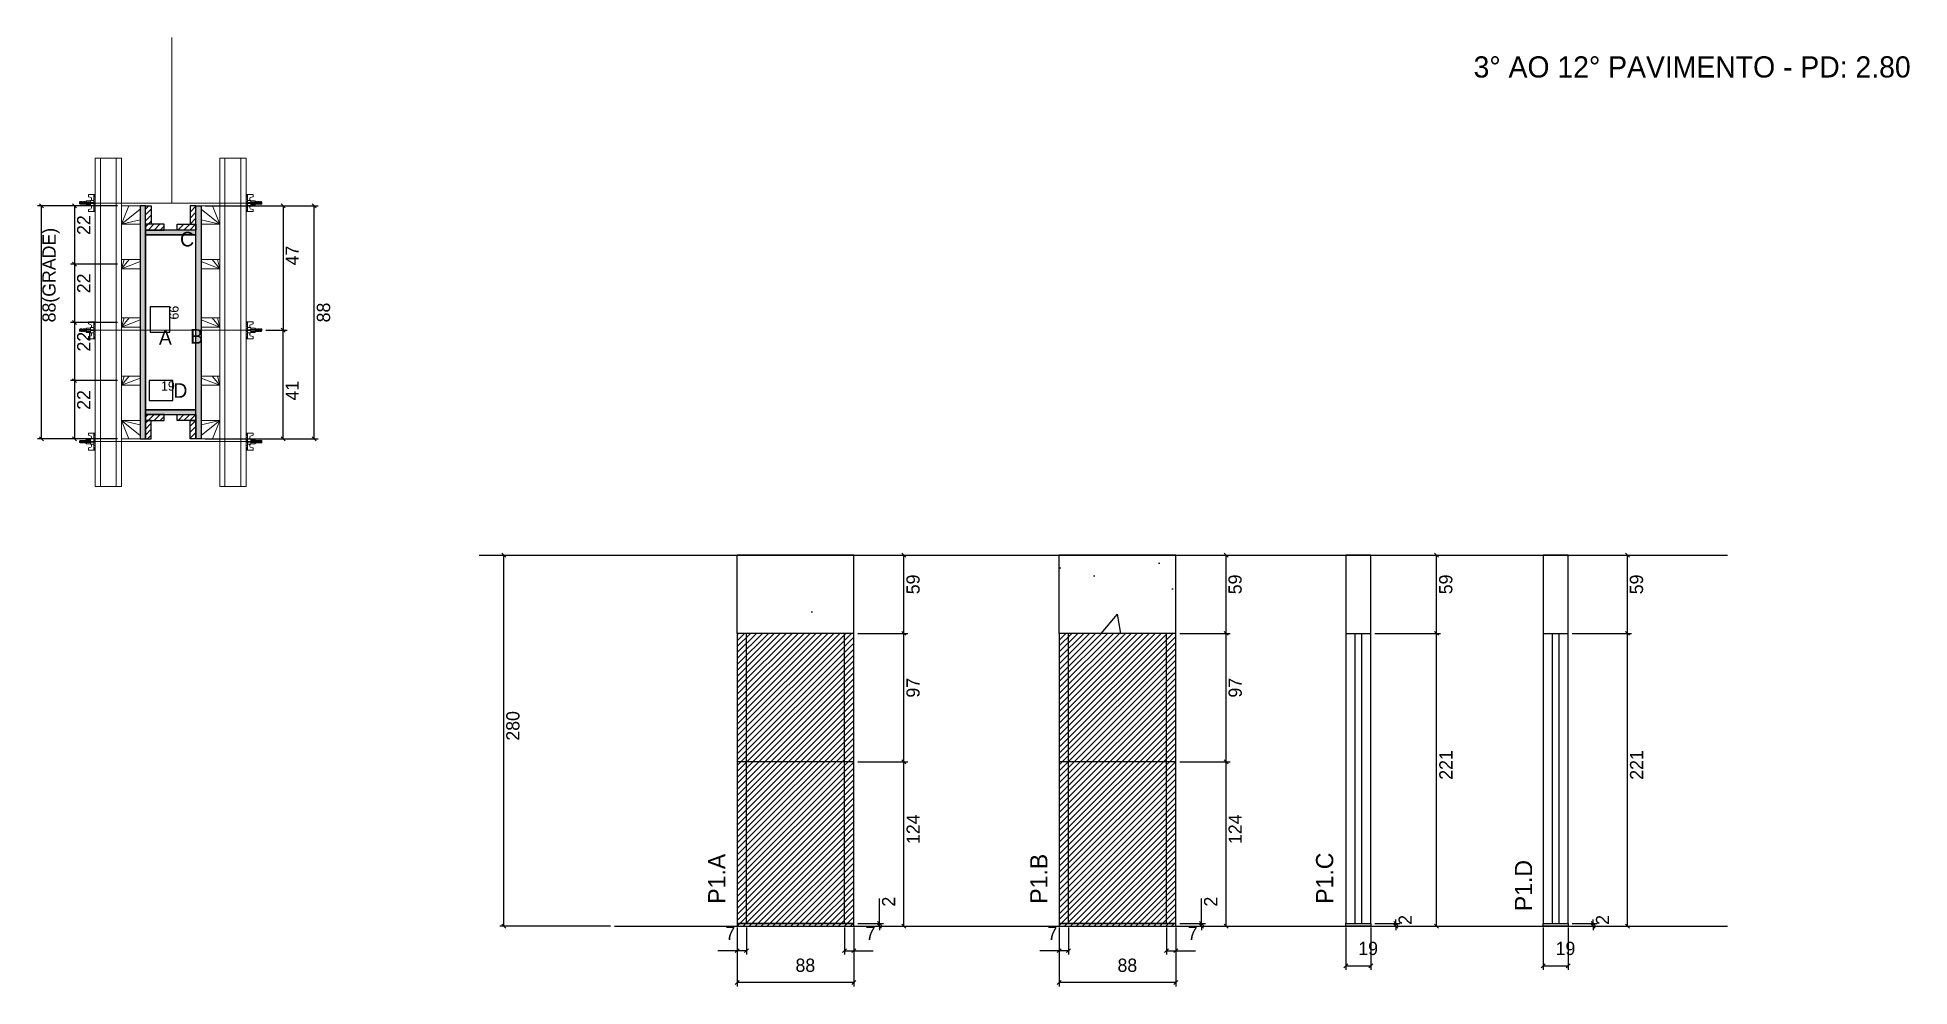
# Model space of a CAD drawing. Header units: metres. Extents: x 4270 to 5683, y 12072 to 12788.
import ezdxf

# ---------------------------------------------------------------- set-up
doc = ezdxf.new("R2010")
doc.units = ezdxf.units.M
for name, color, linetype in [('CHAPA', 7, 'Continuous'), ('COTA', 7, 'Continuous'), ('Hachura', 7, 'Continuous'), ('Madeira', 7, 'Continuous'), ('NIVEL 2° PAV.', 7, 'Continuous'), ('NOMENCLATURA', 7, 'Continuous'), ('Nível', 7, 'Continuous'), ('Painéis', 7, 'Continuous'), ('Perfil Metálico', 7, 'Continuous'), ('SARR_2.2x7', 7, 'Continuous'), ('SARRAFO', 7, 'Continuous'), ('Texto Seção', 7, 'Continuous'), ('TEXTO_GERAL', 7, 'Continuous')]:
    doc.layers.add(name, color=color, linetype=linetype)

msp = doc.modelspace()

# ---------------------------------------------------------------- hatches: boundary and pattern name
at = {"layer": 'COTA'}
h = msp.add_hatch(dxfattribs=at)
h.set_pattern_fill('AR-CONC')
h.paths.add_polyline_path([(4798.5, 12338.5), (4886.5, 12338.5), (4886.5, 12397.5), (4798.5, 12397.5), (4798.5, 12338.5)])
h = msp.add_hatch(dxfattribs=at)
h.set_pattern_fill('AR-CONC')
h.paths.add_polyline_path([(5041.5, 12338.5), (5129.5, 12338.5), (5129.5, 12397.5), (5041.5, 12397.5), (5041.5, 12338.5)])
h = msp.add_hatch(dxfattribs=at)
h.set_pattern_fill('AR-CONC')
h.paths.add_polyline_path([(5276.7, 12338.5), (5276.7, 12397.5), (5257.7, 12397.5), (5257.7, 12338.5), (5276.7, 12338.5)])
h = msp.add_hatch(dxfattribs=at)
h.set_pattern_fill('AR-CONC')
h.paths.add_polyline_path([(5406.6, 12397.5), (5406.6, 12338.5), (5425.6, 12338.5), (5425.6, 12397.5), (5406.6, 12397.5)])
at = {"layer": 'Hachura'}
h = msp.add_hatch(color=7, dxfattribs=at)
h.dxf.hatch_style = 1
h.paths.add_polyline_path([(4352, 12661.2), (4348, 12661.2), (4348, 12485.2), (4352, 12485.2), (4352, 12661.2)])
h = msp.add_hatch(dxfattribs=at)
h.set_pattern_fill('ANSI31')
h.paths.add_polyline_path([(4352, 12647.2), (4356.4, 12647.2), (4356.4, 12661.2), (4352, 12661.2), (4352, 12647.2)])
h = msp.add_hatch(dxfattribs=at)
h.set_pattern_fill('ANSI31')
h.paths.add_polyline_path([(4390, 12647.2), (4385.6, 12647.2), (4385.6, 12661.2), (4390, 12661.2), (4390, 12647.2)])
h = msp.add_hatch(color=7, dxfattribs=at)
h.dxf.hatch_style = 1
h.paths.add_polyline_path([(4390, 12661.2), (4394, 12661.2), (4394, 12485.2), (4390, 12485.2), (4390, 12661.2)])
h = msp.add_hatch(dxfattribs=at)
h.set_pattern_fill('ANSI31')
h.paths.add_polyline_path([(4352, 12642.8), (4352, 12647.2), (4366, 12647.2), (4366, 12642.8), (4352, 12642.8)])
h = msp.add_hatch(dxfattribs=at)
h.set_pattern_fill('ANSI31')
h.paths.add_polyline_path([(4390, 12642.8), (4390, 12647.2), (4376, 12647.2), (4376, 12642.8), (4390, 12642.8)])
h = msp.add_hatch(color=7, dxfattribs=at)
h.dxf.hatch_style = 1
h.paths.add_polyline_path([(4390, 12639.2), (4390, 12642.8), (4352, 12642.8), (4352, 12639.2), (4390, 12639.2)])
h = msp.add_hatch(color=7, dxfattribs=at)
h.dxf.hatch_style = 1
h.paths.add_polyline_path([(4390, 12639.2), (4390, 12642.8), (4352, 12642.8), (4352, 12639.2), (4390, 12639.2)])
h = msp.add_hatch(color=7, dxfattribs=at)
h.dxf.hatch_style = 1
h.paths.add_polyline_path([(4390, 12503.6), (4390, 12507.2), (4352, 12507.2), (4352, 12503.6), (4390, 12503.6)])
h = msp.add_hatch(color=7, dxfattribs=at)
h.dxf.hatch_style = 1
h.paths.add_polyline_path([(4390, 12503.6), (4390, 12507.2), (4352, 12507.2), (4352, 12503.6), (4390, 12503.6)])
h = msp.add_hatch(dxfattribs=at)
h.set_pattern_fill('ANSI31')
h.paths.add_polyline_path([(4352, 12499.2), (4352, 12503.6), (4366, 12503.6), (4366, 12499.2), (4352, 12499.2)])
h = msp.add_hatch(dxfattribs=at)
h.set_pattern_fill('ANSI31')
h.paths.add_polyline_path([(4390, 12499.2), (4390, 12503.6), (4376, 12503.6), (4376, 12499.2), (4390, 12499.2)])
h = msp.add_hatch(dxfattribs=at)
h.set_pattern_fill('ANSI31')
h.paths.add_polyline_path([(4352, 12499.2), (4356.4, 12499.2), (4356.4, 12485.2), (4352, 12485.2), (4352, 12499.2)])
h = msp.add_hatch(dxfattribs=at)
h.set_pattern_fill('ANSI31')
h.paths.add_polyline_path([(4390, 12499.2), (4385.6, 12499.2), (4385.6, 12485.2), (4390, 12485.2), (4390, 12499.2)])
h = msp.add_hatch(dxfattribs=at)
h.set_pattern_fill('ANSI31')
h.paths.add_polyline_path([(4886.5, 12117.5), (4886.5, 12338.5), (4798.5, 12338.5), (4798.5, 12117.5), (4886.5, 12117.5)])
h = msp.add_hatch(dxfattribs=at)
h.set_pattern_fill('ANSI31')
h.paths.add_polyline_path([(5129.5, 12338.5), (5041.5, 12338.5), (5041.5, 12117.5), (5129.5, 12117.5), (5129.5, 12338.5)])

# ---------------------------------------------------------------- linework, layer by layer
at = {"layer": 'CHAPA', "color": 1, "lineweight": 25}
for points in [[(4352, 12661.2), (4348, 12661.2), (4348, 12485.2), (4352, 12485.2)], [(4352, 12661.2), (4348, 12661.2), (4348, 12485.2), (4352, 12485.2)], [(4390, 12661.2), (4394, 12661.2), (4394, 12485.2), (4390, 12485.2)], [(4390, 12661.2), (4394, 12661.2), (4394, 12485.2), (4390, 12485.2)], [(4390, 12639.2), (4390, 12642.8), (4352, 12642.8), (4352, 12639.2)], [(4390, 12639.2), (4390, 12642.8), (4352, 12642.8), (4352, 12639.2)], [(4390, 12503.6), (4390, 12507.2), (4352, 12507.2), (4352, 12503.6)], [(4390, 12503.6), (4390, 12507.2), (4352, 12507.2), (4352, 12503.6)]]:
    msp.add_lwpolyline(points, close=True, dxfattribs=at)
at = {"layer": 'COTA', "color": 241, "lineweight": 25}
for p, q in [((4331, 12661.2), (4270.5, 12661.2)), ((4273.5, 12485.2), (4273.5, 12661.2)), ((4331, 12661.2), (4295.4, 12661.2)), ((4298.4, 12661.2), (4298.4, 12617.2)), ((4397, 12661.2), (4482.4, 12661.2)), ((4431, 12661.2), (4458.8, 12661.2)), ((4455.8, 12661.2), (4455.8, 12567.3)), ((4479.4, 12485.2), (4479.4, 12661.2)), ((4331, 12617.2), (4295.4, 12617.2)), ((4331, 12617.2), (4295.4, 12617.2)), ((4298.4, 12617.2), (4298.4, 12573.2)), ((4331, 12573.2), (4295.4, 12573.2)), ((4331, 12573.2), (4295.4, 12573.2)), ((4298.4, 12573.2), (4298.4, 12529.2)), ((4442.8, 12567.3), (4458.8, 12567.3)), ((4442.8, 12567.3), (4458.8, 12567.3)), ((4455.8, 12485.2), (4455.8, 12567.3)), ((4331, 12529.2), (4295.4, 12529.2)), ((4331, 12529.2), (4295.4, 12529.2)), ((4298.4, 12529.2), (4298.4, 12485.2)), ((4331, 12485.2), (4270.5, 12485.2)), ((4331, 12485.2), (4295.4, 12485.2)), ((4397, 12485.2), (4482.4, 12485.2)), ((4431, 12485.2), (4458.8, 12485.2)), ((4886.5, 12397.5), (4798.5, 12397.5)), ((4798.5, 12338.5), (4798.5, 12397.5)), ((4886.5, 12338.5), (4886.5, 12397.5)), ((5129.5, 12397.5), (5041.5, 12397.5)), ((5041.5, 12338.5), (5041.5, 12397.5)), ((5129.5, 12338.5), (5129.5, 12397.5))]:
    msp.add_line(p, q, dxfattribs=at)
at = {"layer": 'COTA', "color": 0, "lineweight": 25}
for p, q in [((4275, 12659.7), (4272, 12662.7)), ((4299.9, 12659.7), (4296.9, 12662.7)), ((4457.3, 12659.7), (4454.3, 12662.7)), ((4480.9, 12659.7), (4477.9, 12662.7)), ((4296.9, 12618.7), (4299.9, 12615.7)), ((4299.9, 12615.7), (4296.9, 12618.7)), ((4296.9, 12574.7), (4299.9, 12571.7)), ((4299.9, 12571.7), (4296.9, 12574.7)), ((4457.3, 12565.8), (4454.3, 12568.8)), ((4454.3, 12568.8), (4457.3, 12565.8)), ((4296.9, 12530.7), (4299.9, 12527.7)), ((4299.9, 12527.7), (4296.9, 12530.7)), ((4272, 12486.7), (4275, 12483.7)), ((4296.9, 12486.7), (4299.9, 12483.7)), ((4454.3, 12486.7), (4457.3, 12483.7)), ((4477.9, 12486.7), (4480.9, 12483.7)), ((4925.8, 12396), (4922.8, 12399)), ((5168.9, 12396), (5165.9, 12399)), ((5327.8, 12396), (5324.8, 12399)), ((5471.8, 12396), (5468.8, 12399)), ((4925.8, 12337), (4922.8, 12340)), ((4922.8, 12340), (4925.8, 12337)), ((5168.9, 12337), (5165.9, 12340)), ((5165.9, 12340), (5168.9, 12337)), ((5324.8, 12340), (5327.8, 12337)), ((5327.8, 12337), (5324.8, 12340)), ((5468.8, 12340), (5471.8, 12337)), ((5471.8, 12337), (5468.8, 12340)), ((4922.8, 12243), (4925.8, 12240)), ((4925.8, 12240), (4922.8, 12243)), ((5165.9, 12243), (5168.9, 12240)), ((5168.9, 12240), (5165.9, 12243)), ((4904.3, 12121), (4907.3, 12118)), ((4907.3, 12116), (4904.3, 12119)), ((4922.8, 12119), (4925.8, 12116)), ((5147.3, 12121), (5150.3, 12118)), ((5150.3, 12116), (5147.3, 12119)), ((5165.9, 12119), (5168.9, 12116)), ((5294.1, 12121), (5297.1, 12118)), ((5297.1, 12116), (5294.1, 12119)), ((5324.8, 12119), (5327.8, 12116)), ((5443, 12121), (5446, 12118)), ((5446, 12116), (5443, 12119)), ((5468.8, 12119), (5471.8, 12116)), ((4800, 12100.5), (4797, 12097.5)), ((4804, 12097.5), (4807, 12100.5)), ((4881, 12100.5), (4878, 12097.5)), ((4885, 12097.5), (4888, 12100.5)), ((5043, 12100.5), (5040, 12097.5)), ((5047, 12097.5), (5050, 12100.5)), ((5124, 12100.5), (5121, 12097.5)), ((5128, 12097.5), (5131, 12100.5)), ((5259.2, 12089.1), (5256.2, 12086.1)), ((5275.2, 12086.1), (5278.2, 12089.1)), ((5408.1, 12089.1), (5405.1, 12086.1)), ((5424.1, 12086.1), (5427.1, 12089.1)), ((4800, 12076.4), (4797, 12073.4)), ((4885, 12073.4), (4888, 12076.4)), ((5043, 12076.4), (5040, 12073.4)), ((5128, 12073.4), (5131, 12076.4))]:
    msp.add_line(p, q, dxfattribs=at)
at = {"layer": 'COTA', "color": 180, "lineweight": 25}
for p, q in [((4370.5, 12584.8), (4355.5, 12584.8)), ((4355.5, 12584.8), (4355.5, 12565.8)), ((4370.5, 12565.8), (4370.5, 12584.8)), ((4355.5, 12565.8), (4370.5, 12565.8)), ((4372.7, 12529.2), (4354.7, 12529.2)), ((4354.7, 12529.2), (4354.7, 12514.2)), ((4372.7, 12514.2), (4372.7, 12529.2)), ((4354.7, 12514.2), (4372.7, 12514.2))]:
    msp.add_line(p, q, dxfattribs=at)
at = {"layer": 'COTA', "color": 4, "lineweight": 25}
for p, q in [((4889.5, 12397.5), (4927.3, 12397.5)), ((4924.3, 12338.5), (4924.3, 12397.5)), ((5132.5, 12397.5), (5170.4, 12397.5)), ((5167.4, 12338.5), (5167.4, 12397.5)), ((5279.7, 12397.5), (5329.3, 12397.5)), ((5326.3, 12338.5), (5326.3, 12397.5)), ((5428.6, 12397.5), (5473.3, 12397.5)), ((5470.3, 12338.5), (5470.3, 12397.5)), ((4889.5, 12338.5), (4927.3, 12338.5)), ((4889.5, 12338.5), (4927.3, 12338.5)), ((4924.3, 12241.5), (4924.3, 12338.5)), ((5132.5, 12338.5), (5170.4, 12338.5)), ((5132.5, 12338.5), (5170.4, 12338.5)), ((5167.4, 12241.5), (5167.4, 12338.5)), ((5279.7, 12338.5), (5329.3, 12338.5)), ((5279.7, 12338.5), (5329.3, 12338.5)), ((5326.3, 12117.5), (5326.3, 12338.5)), ((5428.6, 12338.5), (5473.3, 12338.5)), ((5428.6, 12338.5), (5473.3, 12338.5)), ((5470.3, 12117.5), (5470.3, 12338.5)), ((4889.5, 12241.5), (4927.3, 12241.5)), ((4889.5, 12241.5), (4927.3, 12241.5)), ((4924.3, 12117.5), (4924.3, 12241.5)), ((5132.5, 12241.5), (5170.4, 12241.5)), ((5132.5, 12241.5), (5170.4, 12241.5)), ((5167.4, 12117.5), (5167.4, 12241.5)), ((4905.8, 12119.5), (4905.8, 12138.3)), ((5148.8, 12119.5), (5148.8, 12138.3)), ((5295.6, 12119.5), (5295.6, 12122.5)), ((5444.5, 12119.5), (5444.5, 12122.5)), ((4798.5, 12116.5), (4798.5, 12071.9)), ((4798.5, 12114.5), (4798.5, 12096)), ((4805.5, 12116.5), (4805.5, 12096)), ((4879.5, 12116.5), (4879.5, 12096)), ((4886.5, 12116.5), (4886.5, 12071.9)), ((4886.5, 12114.5), (4886.5, 12096)), ((4889.5, 12119.5), (4908.8, 12119.5)), ((4889.5, 12117.5), (4908.8, 12117.5)), ((4889.5, 12117.5), (4927.3, 12117.5)), ((4905.8, 12117.5), (4905.8, 12119.5)), ((4905.8, 12117.5), (4905.8, 12114.5)), ((5041.5, 12116.5), (5041.5, 12071.9)), ((5041.5, 12114.5), (5041.5, 12096)), ((5048.5, 12116.5), (5048.5, 12096)), ((5122.5, 12116.5), (5122.5, 12096)), ((5129.5, 12116.5), (5129.5, 12071.9)), ((5129.5, 12114.5), (5129.5, 12096)), ((5132.5, 12119.5), (5151.8, 12119.5)), ((5132.5, 12117.5), (5151.8, 12117.5)), ((5132.5, 12117.5), (5170.4, 12117.5)), ((5148.8, 12117.5), (5148.8, 12119.5)), ((5148.8, 12117.5), (5148.8, 12114.5)), ((5257.7, 12116.5), (5257.7, 12084.6)), ((5276.7, 12116.5), (5276.7, 12084.6)), ((5279.7, 12119.5), (5298.6, 12119.5)), ((5279.7, 12117.5), (5298.6, 12117.5)), ((5279.7, 12117.5), (5329.3, 12117.5)), ((5295.6, 12117.5), (5295.6, 12119.5)), ((5295.6, 12117.5), (5295.6, 12114.5)), ((5406.6, 12116.5), (5406.6, 12084.6)), ((5425.6, 12116.5), (5425.6, 12084.6)), ((5428.6, 12119.5), (5447.5, 12119.5)), ((5428.6, 12117.5), (5447.5, 12117.5)), ((5428.6, 12117.5), (5473.3, 12117.5)), ((5444.5, 12117.5), (5444.5, 12119.5)), ((5444.5, 12117.5), (5444.5, 12114.5)), ((4798.5, 12099), (4783.8, 12099)), ((4805.5, 12099), (4798.5, 12099)), ((4879.5, 12099), (4886.5, 12099)), ((4886.5, 12099), (4901.2, 12099)), ((5041.5, 12099), (5026.8, 12099)), ((5048.5, 12099), (5041.5, 12099)), ((5122.5, 12099), (5129.5, 12099)), ((5129.5, 12099), (5144.3, 12099)), ((5257.7, 12087.6), (5276.7, 12087.6)), ((5406.6, 12087.6), (5425.6, 12087.6)), ((4886.5, 12074.9), (4798.5, 12074.9)), ((5129.5, 12074.9), (5041.5, 12074.9))]:
    msp.add_line(p, q, dxfattribs=at)
at = {"layer": 'COTA', "color": 241, "lineweight": 25}
for points in [[(5276.7, 12338.5), (5276.7, 12397.5), (5257.7, 12397.5), (5257.7, 12338.5)], [(5425.6, 12338.5), (5425.6, 12397.5), (5406.6, 12397.5), (5406.6, 12338.5)]]:
    msp.add_lwpolyline(points, dxfattribs=at)
at = {"layer": 'Hachura', "color": 0, "lineweight": 9}
for p, q in [((4302.6, 12664.3), (4302.2, 12664)), ((4302.2, 12664), (4302.2, 12662.7)), ((4302.6, 12662.3), (4302.2, 12662.7)), ((4302.9, 12664.3), (4302.6, 12664.3)), ((4302.6, 12662.3), (4302.6, 12664.3)), ((4303.2, 12662.3), (4302.6, 12663.6)), ((4303.1, 12662.2), (4302.6, 12663.4)), ((4302.6, 12662.9), (4302.9, 12662.2)), ((4302.6, 12662.6), (4302.7, 12662.3)), ((4302.9, 12664.3), (4303.8, 12662.3)), ((4302.9, 12664.3), (4303.8, 12662.3)), ((4303, 12664.3), (4304.1, 12662.2)), ((4304.3, 12662.2), (4303.2, 12664.4)), ((4303.2, 12662.3), (4303.8, 12662.3)), ((4304, 12664.3), (4303.4, 12664.3)), ((4304.4, 12662.3), (4303.4, 12664.3)), ((4304, 12664.3), (4305, 12662.3)), ((4304.1, 12664.3), (4305.2, 12662.2)), ((4305.4, 12662.2), (4304.4, 12664.4)), ((4305, 12662.3), (4304.4, 12662.3)), ((4305.2, 12664.3), (4304.6, 12664.3)), ((4305.5, 12662.3), (4304.6, 12664.3)), ((4304.8, 12664.3), (4304.6, 12664.3)), ((4305.2, 12664.3), (4306.2, 12662.3)), ((4305.3, 12664.3), (4306.4, 12662.2)), ((4306.6, 12662.2), (4305.5, 12664.4)), ((4305.7, 12662.3), (4305.5, 12662.3)), ((4306.4, 12664.3), (4305.7, 12664.3)), ((4306.7, 12662.3), (4305.7, 12664.3)), ((4305.7, 12662.3), (4306.2, 12662.3)), ((4306.4, 12664.3), (4307.3, 12662.3)), ((4307.3, 12663.1), (4306.7, 12664.4)), ((4306.7, 12662.3), (4307.3, 12662.3)), ((4307.3, 12663.4), (4306.9, 12664.3)), ((4307.3, 12664.3), (4306.9, 12664.3)), ((4307.3, 12661.6), (4307.3, 12664.9)), ((4307.3, 12664.9), (4310.5, 12664.9)), ((4307.3, 12663.9), (4310.5, 12663.9)), ((4307.3, 12662.3), (4310.5, 12662.3)), ((4310.5, 12661.6), (4307.3, 12661.6)), ((4307.4, 12661.6), (4307.4, 12664.9)), ((4314, 12669.7), (4308.9, 12669.7)), ((4308.9, 12669.7), (4308.9, 12668)), ((4308.9, 12668), (4311.1, 12667.4)), ((4308.9, 12658.5), (4311.1, 12659)), ((4308.9, 12656.8), (4308.9, 12658.5)), ((4310.5, 12665.2), (4310.5, 12661.3)), ((4313.1, 12665.2), (4310.5, 12665.2)), ((4310.5, 12661.3), (4310.5, 12661.6)), ((4310.5, 12661.3), (4310.5, 12661.6)), ((4310.5, 12661.3), (4313.1, 12661.3)), ((4313.1, 12663.6), (4311.1, 12663.6)), ((4311.1, 12663), (4313.1, 12663)), ((4311.3, 12667.1), (4311.3, 12665.2)), ((4311.3, 12659.4), (4311.3, 12661.3)), ((4313.1, 12669.7), (4313.1, 12656.8)), ((4313.1, 12669.7), (4313.1, 12664.5)), ((4313.1, 12669.5), (4314, 12669.5)), ((4313.1, 12669.3), (4314, 12669.3)), ((4313.1, 12669), (4314, 12669)), ((4313.1, 12668.5), (4314, 12668.5)), ((4313.1, 12667.7), (4314, 12667.7)), ((4313.1, 12666.3), (4314, 12666.3)), ((4313.1, 12663.2), (4313.1, 12665.2)), ((4313.1, 12664.5), (4313.1, 12663.9)), ((4313.1, 12663.2), (4314, 12663.2)), ((4313.1, 12660.2), (4314, 12660.2)), ((4313.1, 12658.8), (4314, 12658.8)), ((4313.4, 12664.2), (4313.2, 12664.2)), ((4313.3, 12662.3), (4313.7, 12662.3)), ((4313.9, 12664.2), (4313.4, 12664.2)), ((4314, 12656.8), (4314, 12669.7)), ((4314, 12657.7), (4314, 12665.6)), ((4428, 12656.8), (4428, 12669.7)), ((4428, 12669.7), (4433.2, 12669.7)), ((4429, 12669.5), (4428, 12669.5)), ((4429, 12669.3), (4428, 12669.3)), ((4429, 12669), (4428, 12669)), ((4429, 12668.5), (4428, 12668.5)), ((4429, 12667.7), (4428, 12667.7)), ((4429, 12666.3), (4428, 12666.3)), ((4428, 12657.7), (4428, 12665.6)), ((4428.9, 12663.2), (4428, 12663.2)), ((4429, 12660.2), (4428, 12660.2)), ((4429, 12658.8), (4428, 12658.8)), ((4428.2, 12664.2), (4428.6, 12664.2)), ((4428.8, 12662.3), (4428.4, 12662.3)), ((4428.6, 12664.2), (4428.8, 12664.2)), ((4428.9, 12669.7), (4428.9, 12656.8)), ((4428.9, 12669.7), (4428.9, 12664.5)), ((4428.9, 12663.2), (4428.9, 12665.2)), ((4428.9, 12665.2), (4431.5, 12665.2)), ((4428.9, 12664.5), (4428.9, 12663.9)), ((4428.9, 12663.6), (4430.9, 12663.6)), ((4430.9, 12663), (4428.9, 12663)), ((4431.5, 12661.3), (4428.9, 12661.3)), ((4430.7, 12667.1), (4430.7, 12665.2)), ((4430.7, 12659.4), (4430.7, 12661.3)), ((4433.2, 12668), (4431, 12667.4)), ((4433.2, 12658.5), (4431, 12659)), ((4431.5, 12665.2), (4431.5, 12661.3)), ((4434.7, 12664.9), (4431.5, 12664.9)), ((4434.7, 12663.9), (4431.5, 12663.9)), ((4434.7, 12662.3), (4431.5, 12662.3)), ((4431.5, 12661.6), (4434.7, 12661.6)), ((4431.5, 12661.3), (4431.5, 12661.6)), ((4431.5, 12661.3), (4431.5, 12661.6)), ((4433.2, 12669.7), (4433.2, 12668)), ((4433.2, 12656.8), (4433.2, 12658.5)), ((4434.7, 12661.6), (4434.7, 12664.9)), ((4434.7, 12661.6), (4434.7, 12664.9)), ((4434.7, 12663.1), (4435.4, 12664.4)), ((4435.7, 12664.3), (4434.7, 12662.3)), ((4434.7, 12663.4), (4435.2, 12664.3)), ((4434.7, 12664.3), (4435.2, 12664.3)), ((4435.4, 12662.3), (4434.7, 12662.3)), ((4435.4, 12662.3), (4436.4, 12664.3)), ((4435.5, 12662.2), (4436.5, 12664.4)), ((4435.7, 12664.3), (4436.4, 12664.3)), ((4436.8, 12664.3), (4435.7, 12662.2)), ((4436.9, 12664.3), (4435.9, 12662.3)), ((4436.3, 12662.3), (4435.9, 12662.3)), ((4436.3, 12662.3), (4436.5, 12662.3)), ((4436.5, 12662.3), (4437.5, 12664.3)), ((4436.6, 12662.2), (4437.7, 12664.4)), ((4436.9, 12664.3), (4437.5, 12664.3)), ((4437.9, 12664.3), (4436.9, 12662.2)), ((4438, 12664.3), (4437.1, 12662.3)), ((4437.1, 12662.3), (4437.7, 12662.3)), ((4437.3, 12664.3), (4437.5, 12664.3)), ((4437.7, 12662.3), (4438.7, 12664.3)), ((4437.8, 12662.2), (4438.9, 12664.4)), ((4438, 12664.3), (4438.7, 12664.3)), ((4439.1, 12664.3), (4438, 12662.2)), ((4439.2, 12664.3), (4438.2, 12662.3)), ((4439.2, 12664.3), (4438.2, 12662.3)), ((4438.9, 12662.3), (4438.2, 12662.3)), ((4438.9, 12662.3), (4439.5, 12663.6)), ((4438.9, 12662.2), (4439.5, 12663.4)), ((4439.2, 12664.3), (4439.5, 12664.3)), ((4439.5, 12662.9), (4439.2, 12662.2)), ((4439.5, 12662.6), (4439.4, 12662.3)), ((4439.5, 12664.3), (4439.8, 12664)), ((4439.5, 12662.3), (4439.5, 12664.3)), ((4439.5, 12662.3), (4439.8, 12662.7)), ((4439.8, 12664), (4439.8, 12662.7)), ((4313.1, 12656.8), (4308.9, 12656.8)), ((4313.1, 12657.9), (4314, 12657.9)), ((4313.1, 12657.5), (4314, 12657.5)), ((4313.1, 12657.1), (4314, 12657.1)), ((4313.1, 12656.9), (4314, 12656.9)), ((4313.1, 12656.8), (4314, 12656.8)), ((4429, 12657.9), (4428, 12657.9)), ((4429, 12657.5), (4428, 12657.5)), ((4429, 12657.1), (4428, 12657.1)), ((4429, 12656.9), (4428, 12656.9)), ((4428.9, 12656.8), (4428, 12656.8)), ((4428.9, 12656.8), (4433.2, 12656.8)), ((4314, 12573.7), (4308.9, 12573.7)), ((4308.9, 12573.7), (4308.9, 12572)), ((4313.1, 12573.7), (4313.1, 12560.8)), ((4313.1, 12573.7), (4313.1, 12568.5)), ((4313.1, 12573.5), (4314, 12573.5)), ((4313.1, 12573.3), (4314, 12573.3)), ((4314, 12560.8), (4314, 12573.7)), ((4428, 12560.8), (4428, 12573.7)), ((4428, 12573.7), (4433.2, 12573.7)), ((4429, 12573.5), (4428, 12573.5)), ((4429, 12573.3), (4428, 12573.3)), ((4428.9, 12573.7), (4428.9, 12560.8)), ((4428.9, 12573.7), (4428.9, 12568.5)), ((4433.2, 12573.7), (4433.2, 12572)), ((4302.6, 12568.3), (4302.2, 12568)), ((4302.2, 12568), (4302.2, 12566.7)), ((4302.6, 12566.3), (4302.2, 12566.7)), ((4302.9, 12568.3), (4302.6, 12568.3)), ((4302.6, 12566.3), (4302.6, 12568.3)), ((4303.2, 12566.3), (4302.6, 12567.6)), ((4303.1, 12566.2), (4302.6, 12567.4)), ((4302.6, 12566.9), (4302.9, 12566.2)), ((4302.6, 12566.6), (4302.7, 12566.3)), ((4302.9, 12568.3), (4303.8, 12566.3)), ((4302.9, 12568.3), (4303.8, 12566.3)), ((4303, 12568.3), (4304.1, 12566.2)), ((4304.3, 12566.2), (4303.2, 12568.4)), ((4303.2, 12566.3), (4303.8, 12566.3)), ((4304, 12568.3), (4303.4, 12568.3)), ((4304.4, 12566.3), (4303.4, 12568.3)), ((4304, 12568.3), (4305, 12566.3)), ((4304.1, 12568.3), (4305.2, 12566.2)), ((4305.4, 12566.2), (4304.4, 12568.4)), ((4305, 12566.3), (4304.4, 12566.3)), ((4305.2, 12568.3), (4304.6, 12568.3)), ((4305.5, 12566.3), (4304.6, 12568.3)), ((4304.8, 12568.3), (4304.6, 12568.3)), ((4305.2, 12568.3), (4306.2, 12566.3)), ((4305.3, 12568.3), (4306.4, 12566.2)), ((4306.6, 12566.2), (4305.5, 12568.4)), ((4305.7, 12566.3), (4305.5, 12566.3)), ((4306.4, 12568.3), (4305.7, 12568.3)), ((4306.7, 12566.3), (4305.7, 12568.3)), ((4305.7, 12566.3), (4306.2, 12566.3)), ((4306.4, 12568.3), (4307.3, 12566.3)), ((4307.3, 12567.1), (4306.7, 12568.4)), ((4306.7, 12566.3), (4307.3, 12566.3)), ((4307.3, 12567.4), (4306.9, 12568.3)), ((4307.3, 12568.3), (4306.9, 12568.3)), ((4307.3, 12565.6), (4307.3, 12568.9)), ((4307.3, 12568.9), (4310.5, 12568.9)), ((4307.3, 12567.9), (4310.5, 12567.9)), ((4307.3, 12566.3), (4310.5, 12566.3)), ((4310.5, 12565.6), (4307.3, 12565.6)), ((4307.4, 12565.6), (4307.4, 12568.9)), ((4308.9, 12572), (4311.1, 12571.4)), ((4308.9, 12562.5), (4311.1, 12563)), ((4308.9, 12560.8), (4308.9, 12562.5)), ((4313.1, 12560.8), (4308.9, 12560.8)), ((4310.5, 12569.2), (4310.5, 12565.3)), ((4313.1, 12569.2), (4310.5, 12569.2)), ((4310.5, 12565.3), (4310.5, 12565.6)), ((4310.5, 12565.3), (4310.5, 12565.6)), ((4310.5, 12565.3), (4313.1, 12565.3)), ((4313.1, 12567.6), (4311.1, 12567.6)), ((4311.1, 12567), (4313.1, 12567)), ((4311.3, 12571.1), (4311.3, 12569.2)), ((4311.3, 12563.4), (4311.3, 12565.3)), ((4313.1, 12573), (4314, 12573)), ((4313.1, 12572.5), (4314, 12572.5)), ((4313.1, 12571.7), (4314, 12571.7)), ((4313.1, 12570.3), (4314, 12570.3)), ((4313.1, 12567.2), (4313.1, 12569.2)), ((4313.1, 12568.5), (4313.1, 12567.9)), ((4313.1, 12567.2), (4314, 12567.2)), ((4313.1, 12564.2), (4314, 12564.2)), ((4313.1, 12562.8), (4314, 12562.8)), ((4313.1, 12561.9), (4314, 12561.9)), ((4313.1, 12561.5), (4314, 12561.5)), ((4313.1, 12561.1), (4314, 12561.1)), ((4313.1, 12560.9), (4314, 12560.9)), ((4313.1, 12560.8), (4314, 12560.8)), ((4313.4, 12568.2), (4313.2, 12568.2)), ((4313.3, 12566.3), (4313.7, 12566.3)), ((4313.9, 12568.2), (4313.4, 12568.2)), ((4314, 12561.7), (4314, 12569.6)), ((4429, 12573), (4428, 12573)), ((4429, 12572.5), (4428, 12572.5)), ((4429, 12571.7), (4428, 12571.7)), ((4429, 12570.3), (4428, 12570.3)), ((4428, 12561.7), (4428, 12569.6)), ((4428.9, 12567.2), (4428, 12567.2)), ((4429, 12564.2), (4428, 12564.2)), ((4429, 12562.8), (4428, 12562.8)), ((4429, 12561.9), (4428, 12561.9)), ((4429, 12561.5), (4428, 12561.5)), ((4429, 12561.1), (4428, 12561.1)), ((4429, 12560.9), (4428, 12560.9)), ((4428.9, 12560.8), (4428, 12560.8)), ((4428.2, 12568.2), (4428.6, 12568.2)), ((4428.8, 12566.3), (4428.4, 12566.3)), ((4428.6, 12568.2), (4428.8, 12568.2)), ((4428.9, 12567.2), (4428.9, 12569.2)), ((4428.9, 12569.2), (4431.5, 12569.2)), ((4428.9, 12568.5), (4428.9, 12567.9)), ((4428.9, 12567.6), (4430.9, 12567.6)), ((4430.9, 12567), (4428.9, 12567)), ((4431.5, 12565.3), (4428.9, 12565.3)), ((4428.9, 12560.8), (4433.2, 12560.8)), ((4430.7, 12571.1), (4430.7, 12569.2)), ((4430.7, 12563.4), (4430.7, 12565.3)), ((4433.2, 12572), (4431, 12571.4)), ((4433.2, 12562.5), (4431, 12563)), ((4431.5, 12569.2), (4431.5, 12565.3)), ((4434.7, 12568.9), (4431.5, 12568.9)), ((4434.7, 12567.9), (4431.5, 12567.9)), ((4434.7, 12566.3), (4431.5, 12566.3)), ((4431.5, 12565.6), (4434.7, 12565.6)), ((4431.5, 12565.3), (4431.5, 12565.6)), ((4431.5, 12565.3), (4431.5, 12565.6)), ((4433.2, 12560.8), (4433.2, 12562.5)), ((4434.7, 12565.6), (4434.7, 12568.9)), ((4434.7, 12565.6), (4434.7, 12568.9)), ((4434.7, 12567.1), (4435.4, 12568.4)), ((4435.7, 12568.3), (4434.7, 12566.3)), ((4434.7, 12567.4), (4435.2, 12568.3)), ((4434.7, 12568.3), (4435.2, 12568.3)), ((4435.4, 12566.3), (4434.7, 12566.3)), ((4435.4, 12566.3), (4436.4, 12568.3)), ((4435.5, 12566.2), (4436.5, 12568.4)), ((4435.7, 12568.3), (4436.4, 12568.3)), ((4436.8, 12568.3), (4435.7, 12566.2)), ((4436.9, 12568.3), (4435.9, 12566.3)), ((4436.3, 12566.3), (4435.9, 12566.3)), ((4436.3, 12566.3), (4436.5, 12566.3)), ((4436.5, 12566.3), (4437.5, 12568.3)), ((4436.6, 12566.2), (4437.7, 12568.4)), ((4436.9, 12568.3), (4437.5, 12568.3)), ((4437.9, 12568.3), (4436.9, 12566.2)), ((4438, 12568.3), (4437.1, 12566.3)), ((4437.1, 12566.3), (4437.7, 12566.3)), ((4437.3, 12568.3), (4437.5, 12568.3)), ((4437.7, 12566.3), (4438.7, 12568.3)), ((4437.8, 12566.2), (4438.9, 12568.4)), ((4438, 12568.3), (4438.7, 12568.3)), ((4439.1, 12568.3), (4438, 12566.2)), ((4439.2, 12568.3), (4438.2, 12566.3)), ((4439.2, 12568.3), (4438.2, 12566.3)), ((4438.9, 12566.3), (4438.2, 12566.3)), ((4438.9, 12566.3), (4439.5, 12567.6)), ((4438.9, 12566.2), (4439.5, 12567.4)), ((4439.2, 12568.3), (4439.5, 12568.3)), ((4439.5, 12566.9), (4439.2, 12566.2)), ((4439.5, 12566.6), (4439.4, 12566.3)), ((4439.5, 12568.3), (4439.8, 12568)), ((4439.5, 12566.3), (4439.5, 12568.3)), ((4439.5, 12566.3), (4439.8, 12566.7)), ((4439.8, 12568), (4439.8, 12566.7)), ((4313.1, 12489.7), (4308.9, 12489.7)), ((4308.9, 12489.7), (4308.9, 12488)), ((4313.1, 12476.8), (4313.1, 12489.7)), ((4313.1, 12489.7), (4314, 12489.7)), ((4313.1, 12489.5), (4314, 12489.5)), ((4313.1, 12489.3), (4314, 12489.3)), ((4313.1, 12489), (4314, 12489)), ((4313.1, 12488.5), (4314, 12488.5)), ((4314, 12489.7), (4314, 12476.8)), ((4314, 12488.7), (4314, 12480.9)), ((4428, 12489.7), (4428, 12476.8)), ((4428.9, 12489.7), (4428, 12489.7)), ((4429, 12489.5), (4428, 12489.5)), ((4429, 12489.3), (4428, 12489.3)), ((4429, 12489), (4428, 12489)), ((4428, 12488.7), (4428, 12480.9)), ((4429, 12488.5), (4428, 12488.5)), ((4428.9, 12476.8), (4428.9, 12489.7)), ((4428.9, 12489.7), (4433.2, 12489.7)), ((4433.2, 12489.7), (4433.2, 12488)), ((4302.6, 12484.1), (4302.2, 12483.8)), ((4302.2, 12482.5), (4302.2, 12483.8)), ((4302.6, 12482.2), (4302.2, 12482.5)), ((4302.6, 12483.6), (4302.9, 12484.3)), ((4303.1, 12484.2), (4302.6, 12483.1)), ((4302.6, 12483.9), (4302.7, 12484.1)), ((4303.2, 12484.1), (4302.6, 12482.8)), ((4302.6, 12484.1), (4302.6, 12482.2)), ((4302.9, 12482.2), (4302.6, 12482.2)), ((4302.9, 12482.2), (4303.8, 12484.1)), ((4302.9, 12482.2), (4303.8, 12484.1)), ((4303, 12482.1), (4304.1, 12484.3)), ((4304.3, 12484.2), (4303.2, 12482.1)), ((4303.2, 12484.1), (4303.8, 12484.1)), ((4304.4, 12484.1), (4303.4, 12482.2)), ((4304, 12482.2), (4303.4, 12482.2)), ((4304, 12482.2), (4305, 12484.1)), ((4304.1, 12482.1), (4305.2, 12484.3)), ((4305.4, 12484.2), (4304.4, 12482.1)), ((4305, 12484.1), (4304.4, 12484.1)), ((4305.5, 12484.1), (4304.6, 12482.2)), ((4305.2, 12482.2), (4304.6, 12482.2)), ((4304.8, 12482.2), (4304.6, 12482.2)), ((4305.2, 12482.2), (4306.2, 12484.1)), ((4305.3, 12482.1), (4306.4, 12484.3)), ((4306.6, 12484.2), (4305.5, 12482.1)), ((4305.7, 12484.1), (4305.5, 12484.1)), ((4305.7, 12484.1), (4306.2, 12484.1)), ((4306.7, 12484.1), (4305.7, 12482.2)), ((4306.4, 12482.2), (4305.7, 12482.2)), ((4306.4, 12482.2), (4307.3, 12484.1)), ((4306.7, 12484.1), (4307.3, 12484.1)), ((4307.3, 12483.4), (4306.7, 12482.1)), ((4307.3, 12483.1), (4306.9, 12482.2)), ((4307.3, 12482.2), (4306.9, 12482.2)), ((4307.3, 12484.9), (4307.3, 12481.6)), ((4310.5, 12484.9), (4307.3, 12484.9)), ((4307.3, 12484.1), (4310.5, 12484.1)), ((4307.3, 12482.6), (4310.5, 12482.6)), ((4307.3, 12481.6), (4310.5, 12481.6)), ((4307.4, 12484.9), (4307.4, 12481.6)), ((4308.9, 12488), (4311.1, 12487.4)), ((4308.9, 12478.5), (4311.1, 12479)), ((4308.9, 12476.8), (4308.9, 12478.5)), ((4314, 12476.8), (4308.9, 12476.8)), ((4310.5, 12481.3), (4310.5, 12485.2)), ((4310.5, 12485.2), (4313.1, 12485.2)), ((4310.5, 12485.2), (4310.5, 12484.9)), ((4310.5, 12485.2), (4310.5, 12484.9)), ((4313.1, 12481.3), (4310.5, 12481.3)), ((4311.1, 12483.4), (4313.1, 12483.4)), ((4313.1, 12482.9), (4311.1, 12482.9)), ((4311.3, 12487.1), (4311.3, 12485.2)), ((4311.3, 12479.4), (4311.3, 12481.3)), ((4313.1, 12487.7), (4314, 12487.7)), ((4313.1, 12486.3), (4314, 12486.3)), ((4313.1, 12483.2), (4313.1, 12481.3)), ((4313.1, 12483.2), (4314, 12483.2)), ((4313.1, 12481.9), (4313.1, 12482.6)), ((4313.1, 12476.8), (4313.1, 12481.9)), ((4313.1, 12480.2), (4314, 12480.2)), ((4313.1, 12478.8), (4314, 12478.8)), ((4313.1, 12477.9), (4314, 12477.9)), ((4313.1, 12477.5), (4314, 12477.5)), ((4313.1, 12477.1), (4314, 12477.1)), ((4313.1, 12476.9), (4314, 12476.9)), ((4313.4, 12482.3), (4313.2, 12482.3)), ((4313.3, 12484.2), (4313.7, 12484.2)), ((4313.9, 12482.3), (4313.4, 12482.3)), ((4429, 12487.7), (4428, 12487.7)), ((4429, 12486.3), (4428, 12486.3)), ((4428.9, 12483.2), (4428, 12483.2)), ((4429, 12480.2), (4428, 12480.2)), ((4429, 12478.8), (4428, 12478.8)), ((4429, 12477.9), (4428, 12477.9)), ((4429, 12477.5), (4428, 12477.5)), ((4429, 12477.1), (4428, 12477.1)), ((4429, 12476.9), (4428, 12476.9)), ((4428, 12476.8), (4433.2, 12476.8)), ((4428.2, 12482.3), (4428.6, 12482.3)), ((4428.8, 12484.2), (4428.4, 12484.2)), ((4428.6, 12482.3), (4428.8, 12482.3)), ((4431.5, 12485.2), (4428.9, 12485.2)), ((4430.9, 12483.4), (4428.9, 12483.4)), ((4428.9, 12483.2), (4428.9, 12481.3)), ((4428.9, 12482.9), (4430.9, 12482.9)), ((4428.9, 12481.9), (4428.9, 12482.6)), ((4428.9, 12476.8), (4428.9, 12481.9)), ((4428.9, 12481.3), (4431.5, 12481.3)), ((4430.7, 12487.1), (4430.7, 12485.2)), ((4430.7, 12479.4), (4430.7, 12481.3)), ((4433.2, 12488), (4431, 12487.4)), ((4433.2, 12478.5), (4431, 12479)), ((4431.5, 12481.3), (4431.5, 12485.2)), ((4431.5, 12485.2), (4431.5, 12484.9)), ((4431.5, 12485.2), (4431.5, 12484.9)), ((4431.5, 12484.9), (4434.7, 12484.9)), ((4434.7, 12484.1), (4431.5, 12484.1)), ((4434.7, 12482.6), (4431.5, 12482.6)), ((4434.7, 12481.6), (4431.5, 12481.6)), ((4433.2, 12476.8), (4433.2, 12478.5)), ((4434.7, 12484.9), (4434.7, 12481.6)), ((4434.7, 12484.9), (4434.7, 12481.6)), ((4435.4, 12484.1), (4434.7, 12484.1)), ((4435.7, 12482.2), (4434.7, 12484.1)), ((4434.7, 12483.4), (4435.4, 12482.1)), ((4434.7, 12483.1), (4435.2, 12482.2)), ((4434.7, 12482.2), (4435.2, 12482.2)), ((4435.4, 12484.1), (4436.4, 12482.2)), ((4435.5, 12484.2), (4436.5, 12482.1)), ((4436.8, 12482.1), (4435.7, 12484.3)), ((4435.7, 12482.2), (4436.4, 12482.2)), ((4436.3, 12484.1), (4435.9, 12484.1)), ((4436.9, 12482.2), (4435.9, 12484.1)), ((4436.3, 12484.1), (4436.5, 12484.1)), ((4436.5, 12484.1), (4437.5, 12482.2)), ((4436.6, 12484.2), (4437.7, 12482.1)), ((4437.9, 12482.1), (4436.9, 12484.3)), ((4436.9, 12482.2), (4437.5, 12482.2)), ((4437.1, 12484.1), (4437.7, 12484.1)), ((4438, 12482.2), (4437.1, 12484.1)), ((4437.3, 12482.2), (4437.5, 12482.2)), ((4437.7, 12484.1), (4438.7, 12482.2)), ((4437.8, 12484.2), (4438.9, 12482.1)), ((4439.1, 12482.1), (4438, 12484.3)), ((4438, 12482.2), (4438.7, 12482.2)), ((4439.2, 12482.2), (4438.2, 12484.1)), ((4438.9, 12484.1), (4438.2, 12484.1)), ((4439.2, 12482.2), (4438.2, 12484.1)), ((4438.9, 12484.2), (4439.5, 12483.1)), ((4438.9, 12484.1), (4439.5, 12482.8)), ((4439.5, 12483.6), (4439.2, 12484.3)), ((4439.2, 12482.2), (4439.5, 12482.2)), ((4439.5, 12483.9), (4439.4, 12484.1)), ((4439.5, 12484.1), (4439.8, 12483.8)), ((4439.5, 12484.1), (4439.5, 12482.2)), ((4439.5, 12482.2), (4439.8, 12482.5)), ((4439.8, 12482.5), (4439.8, 12483.8))]:
    msp.add_line(p, q, dxfattribs=at)
at = {"layer": 'Hachura', "color": 251, "lineweight": 9}
for p, q in [((4438.8, 12663.2), (4307, 12663.2)), ((4438.8, 12567.2), (4307, 12567.2)), ((4438.8, 12483.2), (4307, 12483.2))]:
    msp.add_line(p, q, dxfattribs=at)
at = {"layer": 'Madeira', "color": 126, "lineweight": 18}
for p, q in [((4334, 12647.2), (4339.4, 12661.2)), ((4334, 12647.2), (4348, 12658.7)), ((4408, 12647.2), (4394, 12658.7)), ((4408, 12647.2), (4402.6, 12661.2)), ((4334, 12647.2), (4348, 12650.7)), ((4408, 12647.2), (4394, 12650.7)), ((4334, 12613.7), (4339.8, 12620.7)), ((4334, 12613.7), (4335.8, 12620.7)), ((4334, 12613.7), (4348, 12619.2)), ((4408, 12613.7), (4394, 12619.2)), ((4408, 12613.7), (4402.3, 12620.7)), ((4408, 12613.7), (4406.3, 12620.7)), ((4334, 12569.7), (4339.8, 12576.7)), ((4334, 12569.7), (4335.8, 12576.7)), ((4334, 12569.7), (4348, 12575.2)), ((4408, 12569.7), (4394, 12575.2)), ((4408, 12569.7), (4402.3, 12576.7)), ((4408, 12569.7), (4406.3, 12576.7)), ((4334, 12525.7), (4339.8, 12532.7)), ((4334, 12525.7), (4335.8, 12532.7)), ((4334, 12525.7), (4348, 12531.2)), ((4408, 12525.7), (4394, 12531.2)), ((4408, 12525.7), (4402.3, 12532.7)), ((4408, 12525.7), (4406.3, 12532.7)), ((4334, 12499.2), (4348, 12487.7)), ((4334, 12499.2), (4348, 12495.8)), ((4334, 12499.2), (4339.5, 12485.2)), ((4408, 12499.2), (4394, 12487.7)), ((4408, 12499.2), (4394, 12495.8)), ((4408, 12499.2), (4402.6, 12485.2))]:
    msp.add_line(p, q, dxfattribs=at)
for points in [[(4334, 12485.2), (4348, 12485.2), (4348, 12661.2), (4334, 12661.2)], [(4334, 12647.2), (4348, 12647.2), (4348, 12661.2), (4334, 12661.2)], [(4408, 12485.2), (4394, 12485.2), (4394, 12661.2), (4408, 12661.2)], [(4408, 12647.2), (4394, 12647.2), (4394, 12661.2), (4408, 12661.2)], [(4334, 12613.7), (4334, 12620.7), (4348, 12620.7), (4348, 12613.7)], [(4408, 12613.7), (4408, 12620.7), (4394, 12620.7), (4394, 12613.7)], [(4334, 12569.7), (4334, 12576.7), (4348, 12576.7), (4348, 12569.7)], [(4408, 12569.7), (4408, 12576.7), (4394, 12576.7), (4394, 12569.7)], [(4334, 12525.7), (4334, 12532.7), (4348, 12532.7), (4348, 12525.7)], [(4408, 12525.7), (4408, 12532.7), (4394, 12532.7), (4394, 12525.7)], [(4334, 12499.2), (4348, 12499.2), (4348, 12485.2), (4334, 12485.2)], [(4408, 12499.2), (4394, 12499.2), (4394, 12485.2), (4408, 12485.2)]]:
    msp.add_lwpolyline(points, close=True, dxfattribs=at)
at = {"layer": 'NIVEL 2° PAV.', "color": 4, "lineweight": 25}
for p, q in [((4619.2, 12397.5), (4625.3, 12397.5)), ((4622.3, 12117.5), (4622.3, 12397.5)), ((4702.9, 12117.5), (4619.3, 12117.5))]:
    msp.add_line(p, q, dxfattribs=at)
at = {"layer": 'NIVEL 2° PAV.', "color": 0, "lineweight": 25}
for p, q in [((4623.8, 12396), (4620.8, 12399)), ((4620.8, 12119), (4623.8, 12116))]:
    msp.add_line(p, q, dxfattribs=at)
at = {"layer": 'Nível', "color": 4, "lineweight": 25}
for p, q in [((4603.7, 12397.5), (5545.7, 12397.5)), ((4705.9, 12117.5), (5545.7, 12117.5))]:
    msp.add_line(p, q, dxfattribs=at)
at = {"layer": 'Painéis', "color": 200, "lineweight": 25}
for p, q in [((4798.5, 12338.5), (4798.5, 12117.5)), ((4886.5, 12338.5), (4798.5, 12338.5)), ((4886.5, 12117.5), (4886.5, 12338.5)), ((5041.5, 12338.5), (5041.5, 12117.5)), ((5129.5, 12338.5), (5041.5, 12338.5)), ((5129.5, 12117.5), (5129.5, 12338.5)), ((5257.7, 12338.5), (5257.7, 12119.5)), ((5257.7, 12338.5), (5276.7, 12338.5)), ((5276.7, 12119.5), (5276.7, 12338.5)), ((5406.6, 12338.5), (5406.6, 12119.5)), ((5406.6, 12338.5), (5425.6, 12338.5)), ((5425.6, 12119.5), (5425.6, 12338.5)), ((4886.5, 12241.5), (4798.5, 12241.5)), ((5129.5, 12241.5), (5041.5, 12241.5)), ((4798.5, 12119.5), (4886.5, 12119.5)), ((5041.5, 12119.5), (5129.5, 12119.5)), ((5257.7, 12119.5), (5276.7, 12119.5)), ((5406.6, 12119.5), (5425.6, 12119.5))]:
    msp.add_line(p, q, dxfattribs=at)
for points in [[(4352, 12507.2), (4390, 12507.2), (4390, 12639.2), (4352, 12639.2)], [(4886.5, 12119.5), (4798.5, 12119.5), (4798.5, 12117.5), (4886.5, 12117.5)], [(5129.5, 12119.5), (5041.5, 12119.5), (5041.5, 12117.5), (5129.5, 12117.5)], [(5257.7, 12119.5), (5276.7, 12119.5), (5276.7, 12117.5), (5257.7, 12117.5)], [(5406.6, 12119.5), (5425.6, 12119.5), (5425.6, 12117.5), (5406.6, 12117.5)]]:
    msp.add_lwpolyline(points, close=True, dxfattribs=at)
at = {"layer": 'Perfil Metálico', "color": 224, "lineweight": 18}
for points in [[(4314, 12697.2), (4334, 12697.2), (4334, 12449.2), (4314, 12449.2)], [(4330, 12449.2), (4318, 12449.2), (4318, 12697.2), (4330, 12697.2)], [(4428, 12697.2), (4408, 12697.2), (4408, 12449.2), (4428, 12449.2)], [(4412, 12449.2), (4424, 12449.2), (4424, 12697.2), (4412, 12697.2)]]:
    msp.add_lwpolyline(points, close=True, dxfattribs=at)
at = {"layer": 'SARR_2.2x7', "color": 40, "lineweight": 25}
for p, q in [((4805.5, 12241.5), (4805.5, 12338.5)), ((4879.5, 12241.5), (4879.5, 12338.5)), ((5048.5, 12241.5), (5048.5, 12338.5)), ((5122.5, 12241.5), (5122.5, 12338.5)), ((5264.7, 12338.5), (5264.7, 12119.5)), ((5269.7, 12338.5), (5269.7, 12119.5)), ((5413.6, 12338.5), (5413.6, 12119.5)), ((5418.6, 12338.5), (5418.6, 12119.5)), ((4805.5, 12119.5), (4805.5, 12241.5)), ((4879.5, 12119.5), (4879.5, 12241.5)), ((5048.5, 12119.5), (5048.5, 12241.5)), ((5122.5, 12119.5), (5122.5, 12241.5))]:
    msp.add_line(p, q, dxfattribs=at)
at = {"layer": 'SARRAFO', "color": 251, "lineweight": 25}
for points in [[(4356.4, 12661.2), (4356.4, 12647.2), (4352, 12647.2), (4352, 12661.2)], [(4385.6, 12661.2), (4385.6, 12647.2), (4390, 12647.2), (4390, 12661.2)], [(4366, 12647.2), (4352, 12647.2), (4352, 12642.8), (4366, 12642.8)], [(4376, 12647.2), (4390, 12647.2), (4390, 12642.8), (4376, 12642.8)], [(4366, 12503.6), (4352, 12503.6), (4352, 12499.2), (4366, 12499.2)], [(4376, 12503.6), (4390, 12503.6), (4390, 12499.2), (4376, 12499.2)], [(4356.4, 12485.2), (4356.4, 12499.2), (4352, 12499.2), (4352, 12485.2)], [(4385.6, 12485.2), (4385.6, 12499.2), (4390, 12499.2), (4390, 12485.2)]]:
    msp.add_lwpolyline(points, close=True, dxfattribs=at)
at = {"layer": 'Texto Seção', "color": 252, "lineweight": 15}
msp.add_line((4371.9, 12663.2), (4371.9, 12788.2), dxfattribs=at)

# ---------------------------------------------------------------- texts
at = {"layer": 'COTA', "color": 241, "lineweight": 25}
for s, p in [('22', (4310.4, 12639.2)), ('88(GRADE)', (4284.2, 12573.2)), ('47', (4467.7, 12616.2)), ('22', (4310.4, 12595.2)), ('88', (4491.3, 12573.2)), ('22', (4310.4, 12551.2)), ('22', (4310.4, 12507.2)), ('41', (4467.7, 12514.2))]:
    msp.add_text(s, height=10, rotation=90, dxfattribs=at).set_placement(p)
at = {"layer": 'COTA', "color": 1, "lineweight": 25}
msp.add_text('66', height=7, rotation=90, dxfattribs=at).set_placement((4377, 12575.3))
msp.add_text('19', height=7, dxfattribs=at).set_placement((4363.7, 12521.7))
at = {"layer": 'COTA', "color": 240, "lineweight": 25}
for s, p in [('59', (4936.2, 12368)), ('59', (5179.2, 12368)), ('59', (5338.2, 12368)), ('59', (5482.1, 12368)), ('97', (4936.2, 12290)), ('97', (5179.3, 12290)), ('221', (5338.3, 12228)), ('221', (5482.2, 12228)), ('124', (4936.3, 12179.5)), ('124', (5179.3, 12179.5)), ('2', (4917.8, 12132.3)), ('2', (5160.8, 12132.3)), ('2', (5307.6, 12118.5)), ('2', (5456.5, 12118.5))]:
    msp.add_text(s, height=10, rotation=90, dxfattribs=at).set_placement(p)
for s, p in [('7', (4789.6, 12107.1)), ('7', (4895.4, 12107.1)), ('7', (5032.7, 12107.1)), ('7', (5138.4, 12107.1)), ('88', (4842.5, 12083)), ('88', (5085.5, 12083)), ('19', (5267.2, 12095.7)), ('19', (5416.1, 12095.7))]:
    msp.add_text(s, height=10, dxfattribs=at).set_placement(p)
at = {"layer": 'NIVEL 2° PAV.', "color": 240, "lineweight": 25}
msp.add_text('280', height=10, rotation=90, dxfattribs=at).set_placement((4634.2, 12257.5))
at = {"layer": 'NOMENCLATURA', "color": 2, "lineweight": 25}
msp.add_text('3° AO 12° PAVIMENTO - PD: 2.80', height=16, dxfattribs=at).set_placement((5354.2, 12758))
at = {"layer": 'Texto Seção', "color": 7, "lineweight": 15}
for s, p in [('P1.A', (4789.6, 12134.4)), ('P1.B', (5032.6, 12134.4)), ('P1.C', (5248.3, 12134.4)), ('P1.D', (5398.4, 12128.8))]:
    msp.add_text(s, height=13, rotation=90, dxfattribs=at).set_placement(p)
at = {"layer": 'TEXTO_GERAL', "color": 7, "lineweight": 25}
for s, p in [('C', (4378.1, 12630.5)), ('A', (4362.1, 12556.3)), ('B', (4385.7, 12557.1)), ('D', (4373, 12516.3))]:
    msp.add_text(s, height=11, dxfattribs=at).set_placement(p)

doc.saveas('drawing.dxf')
